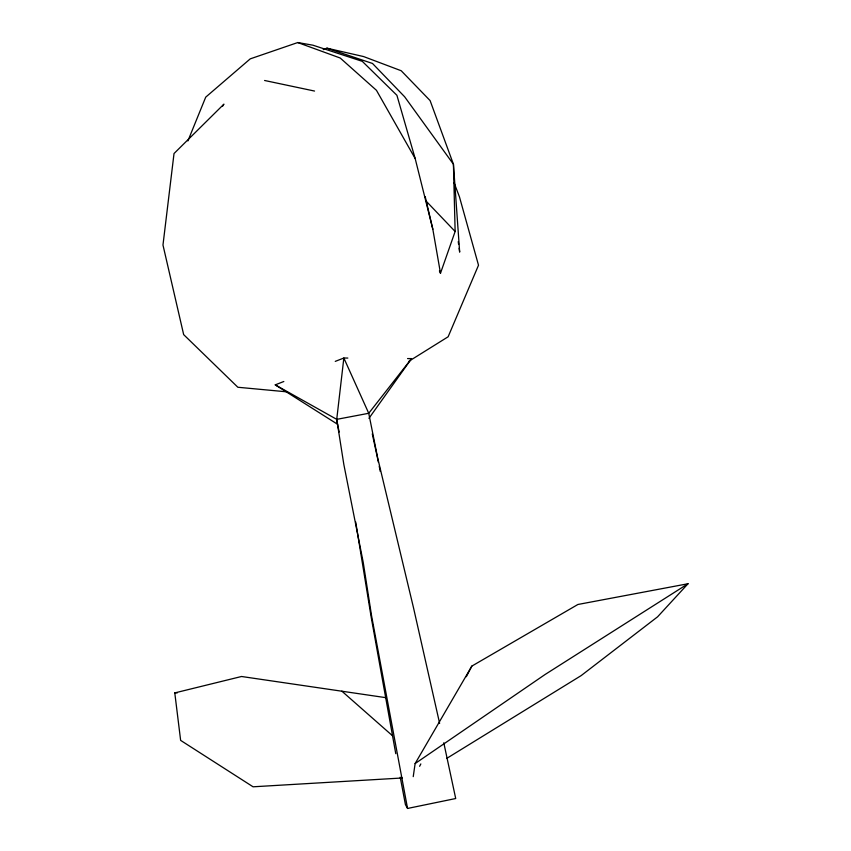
<?xml version="1.0" encoding="UTF-8"?>
<svg xmlns="http://www.w3.org/2000/svg" width="851" height="851" viewBox="0 0 851 851"><rect width="100%" height="100%" fill="white"/><g stroke="black" fill="none" stroke-linecap="round" stroke-linejoin="round"><path stroke-width="1.28" d="M443.786 742.795L455.71 798.525L407.555 808.45L371.579 615.816L363.217 562.362L343.836 464.476L336.73 419.352L343.847 358.026L347.825 358.058M413.235 776.644L415.128 763.56L471.826 666.11L577.893 604.487L688.023 583.743L657.589 616.815L581.148 675.609L446.743 758.39M439.403 270.873L440.488 273.245L455.136 231.493L453.434 164.254L430.106 100.599L401.204 70.739L363.622 56.57L326.912 48.177L323.22 49.656M187.911 140.936L205.719 97.152L250.247 58.857L297.754 42.55L312.891 45.188L362.292 61.336L396.906 95.291L415.171 158.541L432.829 229.238L440.488 273.245M419.617 766.294L420.841 763.932M466.305 676.715L471.826 666.11M222.505 106.343L223.919 104.141L174.019 153.542L162.977 245.035L183.667 334.624L237.855 387.258L286.138 391.768M368.94 418.33L411.533 358.611L407.555 358.579M411.533 358.611L368.738 413.288L336.73 419.352L275.245 384.865L283.819 381.503M415.128 763.56L545.055 674.524L688.023 583.743M409.086 361.132L448.126 336.783L478.507 265.225L459.434 196.783L453.966 182.476M335.262 361.377L343.847 358.026L368.738 413.288L377.738 458.221L413.437 607.465L439.627 723.361M402.374 777.974L253.077 786.803L180.635 740.381L174.785 692.905L241.546 676.492L386.311 697.735M174.785 692.905L177.423 692.799M264.587 80.483L314.551 91.057M326.912 48.177L372.493 63.463L404.629 96.769L453.434 164.254L459.668 252.119L459.136 248.194M297.754 42.55L340.209 58.017L376.45 90.312L415.171 158.541M275.245 384.865L337.57 424.277L339.155 432.053M341.847 691.15L392.428 735.689M425.957 200.932L455.136 231.493M407.555 808.45L405.427 804.599L400.225 777.176M425.202 196.624L432.829 229.238M372.291 433.872L378.44 462.37M379.216 466.242L380.248 471.411M395.768 753.678L371.206 617.283L355.686 521.908M336.73 419.352L337.57 424.277M458.242 241.641L458.604 244.258"/></g></svg>
